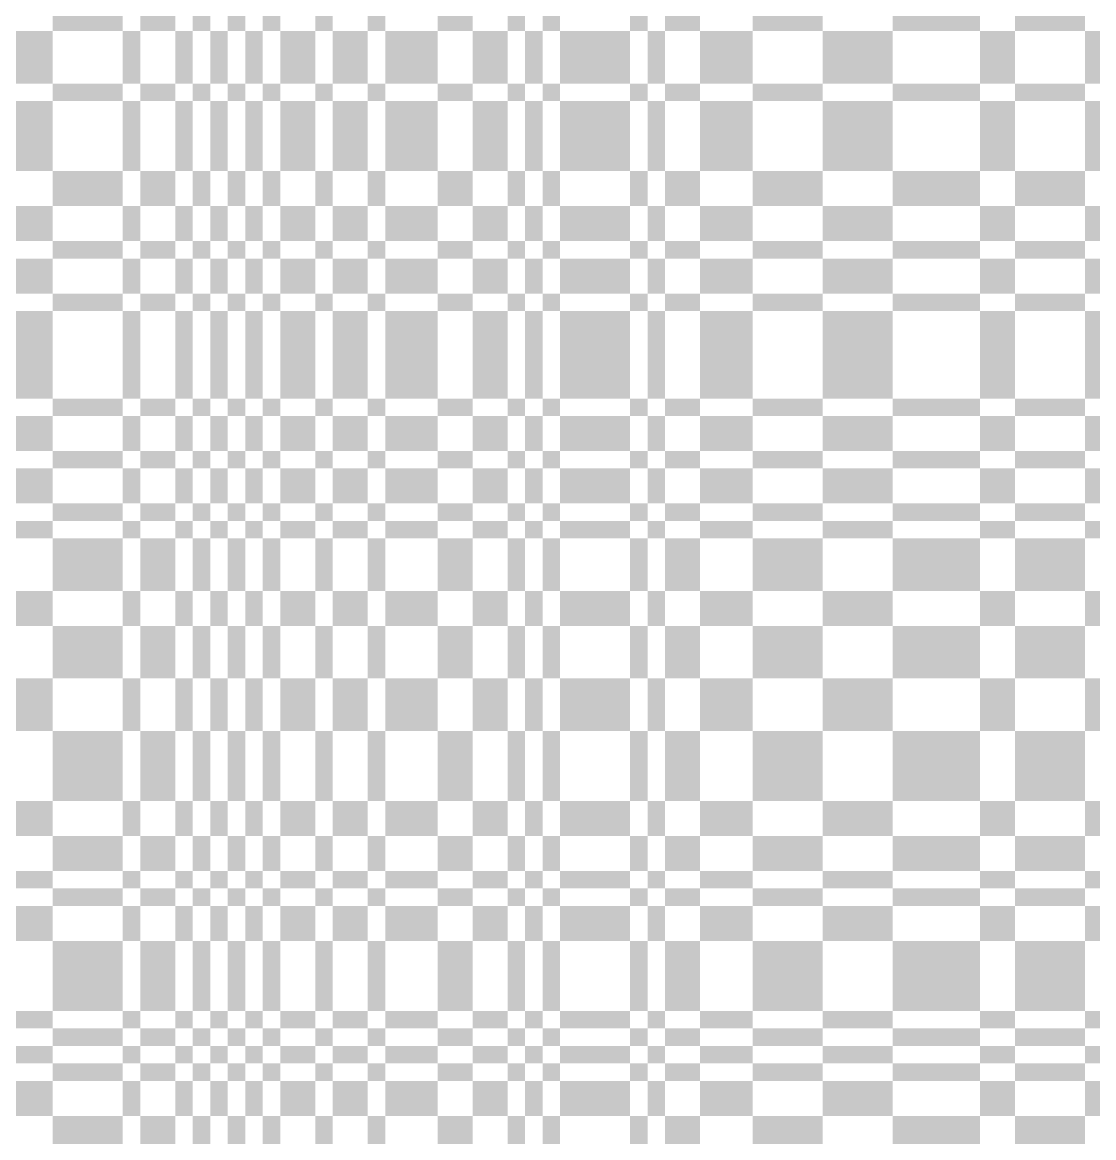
# Model space of a CAD drawing. Extents: x 0 to 200, y 0 to 200.
# Drawn here: x 51.4 to 100.4, y 48.6 to 99.6 of the extents above; entities that cross this region are included whole.
import ezdxf

# ---------------------------------------------------------------- set-up
doc = ezdxf.new("R2010")
doc.units = 0

msp = doc.modelspace()

# ---------------------------------------------------------------- linework, layer by layer
at = {"layer": 'CHROME'}
for points in [[(52.8, 99.2), (56, 99.2), (52.8, 100), (56, 100)], [(56.8, 99.2), (58.4, 99.2), (56.8, 100), (58.4, 100)], [(59.2, 99.2), (60, 99.2), (59.2, 100), (60, 100)], [(60.8, 99.2), (61.6, 99.2), (60.8, 100), (61.6, 100)], [(62.4, 99.2), (63.2, 99.2), (62.4, 100), (63.2, 100)], [(64.8, 99.2), (65.6, 99.2), (64.8, 100), (65.6, 100)], [(67.2, 99.2), (68, 99.2), (67.2, 100), (68, 100)], [(70.4, 99.2), (72, 99.2), (70.4, 100), (72, 100)], [(73.6, 99.2), (74.4, 99.2), (73.6, 100), (74.4, 100)], [(75.2, 99.2), (76, 99.2), (75.2, 100), (76, 100)], [(79.2, 99.2), (80, 99.2), (79.2, 100), (80, 100)], [(80.8, 99.2), (82.4, 99.2), (80.8, 100), (82.4, 100)], [(84.8, 99.2), (88, 99.2), (84.8, 100), (88, 100)], [(91.2, 99.2), (95.2, 99.2), (91.2, 100), (95.2, 100)], [(96.8, 99.2), (100, 99.2), (96.8, 100), (100, 100)], [(50.4, 96.8), (52.8, 96.8), (50.4, 99.2), (52.8, 99.2)], [(56, 96.8), (56.8, 96.8), (56, 99.2), (56.8, 99.2)], [(58.4, 96.8), (59.2, 96.8), (58.4, 99.2), (59.2, 99.2)], [(60, 96.8), (60.8, 96.8), (60, 99.2), (60.8, 99.2)], [(61.6, 96.8), (62.4, 96.8), (61.6, 99.2), (62.4, 99.2)], [(63.2, 96.8), (64.8, 96.8), (63.2, 99.2), (64.8, 99.2)], [(65.6, 96.8), (67.2, 96.8), (65.6, 99.2), (67.2, 99.2)], [(68, 96.8), (70.4, 96.8), (68, 99.2), (70.4, 99.2)], [(72, 96.8), (73.6, 96.8), (72, 99.2), (73.6, 99.2)], [(74.4, 96.8), (75.2, 96.8), (74.4, 99.2), (75.2, 99.2)], [(76, 96.8), (79.2, 96.8), (76, 99.2), (79.2, 99.2)], [(80, 96.8), (80.8, 96.8), (80, 99.2), (80.8, 99.2)], [(82.4, 96.8), (84.8, 96.8), (82.4, 99.2), (84.8, 99.2)], [(88, 96.8), (91.2, 96.8), (88, 99.2), (91.2, 99.2)], [(95.2, 96.8), (96.8, 96.8), (95.2, 99.2), (96.8, 99.2)], [(100, 96.8), (100.8, 96.8), (100, 99.2), (100.8, 99.2)], [(52.8, 96), (56, 96), (52.8, 96.8), (56, 96.8)], [(56.8, 96), (58.4, 96), (56.8, 96.8), (58.4, 96.8)], [(59.2, 96), (60, 96), (59.2, 96.8), (60, 96.8)], [(60.8, 96), (61.6, 96), (60.8, 96.8), (61.6, 96.8)], [(62.4, 96), (63.2, 96), (62.4, 96.8), (63.2, 96.8)], [(64.8, 96), (65.6, 96), (64.8, 96.8), (65.6, 96.8)], [(67.2, 96), (68, 96), (67.2, 96.8), (68, 96.8)], [(70.4, 96), (72, 96), (70.4, 96.8), (72, 96.8)], [(73.6, 96), (74.4, 96), (73.6, 96.8), (74.4, 96.8)], [(75.2, 96), (76, 96), (75.2, 96.8), (76, 96.8)], [(79.2, 96), (80, 96), (79.2, 96.8), (80, 96.8)], [(80.8, 96), (82.4, 96), (80.8, 96.8), (82.4, 96.8)], [(84.8, 96), (88, 96), (84.8, 96.8), (88, 96.8)], [(91.2, 96), (95.2, 96), (91.2, 96.8), (95.2, 96.8)], [(96.8, 96), (100, 96), (96.8, 96.8), (100, 96.8)], [(50.4, 92.8), (52.8, 92.8), (50.4, 96), (52.8, 96)], [(56, 92.8), (56.8, 92.8), (56, 96), (56.8, 96)], [(58.4, 92.8), (59.2, 92.8), (58.4, 96), (59.2, 96)], [(60, 92.8), (60.8, 92.8), (60, 96), (60.8, 96)], [(61.6, 92.8), (62.4, 92.8), (61.6, 96), (62.4, 96)], [(63.2, 92.8), (64.8, 92.8), (63.2, 96), (64.8, 96)], [(65.6, 92.8), (67.2, 92.8), (65.6, 96), (67.2, 96)], [(68, 92.8), (70.4, 92.8), (68, 96), (70.4, 96)], [(72, 92.8), (73.6, 92.8), (72, 96), (73.6, 96)], [(74.4, 92.8), (75.2, 92.8), (74.4, 96), (75.2, 96)], [(76, 92.8), (79.2, 92.8), (76, 96), (79.2, 96)], [(80, 92.8), (80.8, 92.8), (80, 96), (80.8, 96)], [(82.4, 92.8), (84.8, 92.8), (82.4, 96), (84.8, 96)], [(88, 92.8), (91.2, 92.8), (88, 96), (91.2, 96)], [(95.2, 92.8), (96.8, 92.8), (95.2, 96), (96.8, 96)], [(100, 92.8), (100.8, 92.8), (100, 96), (100.8, 96)], [(52.8, 91.2), (56, 91.2), (52.8, 92.8), (56, 92.8)], [(56.8, 91.2), (58.4, 91.2), (56.8, 92.8), (58.4, 92.8)], [(59.2, 91.2), (60, 91.2), (59.2, 92.8), (60, 92.8)], [(60.8, 91.2), (61.6, 91.2), (60.8, 92.8), (61.6, 92.8)], [(62.4, 91.2), (63.2, 91.2), (62.4, 92.8), (63.2, 92.8)], [(64.8, 91.2), (65.6, 91.2), (64.8, 92.8), (65.6, 92.8)], [(67.2, 91.2), (68, 91.2), (67.2, 92.8), (68, 92.8)], [(70.4, 91.2), (72, 91.2), (70.4, 92.8), (72, 92.8)], [(73.6, 91.2), (74.4, 91.2), (73.6, 92.8), (74.4, 92.8)], [(75.2, 91.2), (76, 91.2), (75.2, 92.8), (76, 92.8)], [(79.2, 91.2), (80, 91.2), (79.2, 92.8), (80, 92.8)], [(80.8, 91.2), (82.4, 91.2), (80.8, 92.8), (82.4, 92.8)], [(84.8, 91.2), (88, 91.2), (84.8, 92.8), (88, 92.8)], [(91.2, 91.2), (95.2, 91.2), (91.2, 92.8), (95.2, 92.8)], [(96.8, 91.2), (100, 91.2), (96.8, 92.8), (100, 92.8)], [(50.4, 89.6), (52.8, 89.6), (50.4, 91.2), (52.8, 91.2)], [(56, 89.6), (56.8, 89.6), (56, 91.2), (56.8, 91.2)], [(58.4, 89.6), (59.2, 89.6), (58.4, 91.2), (59.2, 91.2)], [(60, 89.6), (60.8, 89.6), (60, 91.2), (60.8, 91.2)], [(61.6, 89.6), (62.4, 89.6), (61.6, 91.2), (62.4, 91.2)], [(63.2, 89.6), (64.8, 89.6), (63.2, 91.2), (64.8, 91.2)], [(65.6, 89.6), (67.2, 89.6), (65.6, 91.2), (67.2, 91.2)], [(68, 89.6), (70.4, 89.6), (68, 91.2), (70.4, 91.2)], [(72, 89.6), (73.6, 89.6), (72, 91.2), (73.6, 91.2)], [(74.4, 89.6), (75.2, 89.6), (74.4, 91.2), (75.2, 91.2)], [(76, 89.6), (79.2, 89.6), (76, 91.2), (79.2, 91.2)], [(80, 89.6), (80.8, 89.6), (80, 91.2), (80.8, 91.2)], [(82.4, 89.6), (84.8, 89.6), (82.4, 91.2), (84.8, 91.2)], [(88, 89.6), (91.2, 89.6), (88, 91.2), (91.2, 91.2)], [(95.2, 89.6), (96.8, 89.6), (95.2, 91.2), (96.8, 91.2)], [(100, 89.6), (100.8, 89.6), (100, 91.2), (100.8, 91.2)], [(52.8, 88.8), (56, 88.8), (52.8, 89.6), (56, 89.6)], [(56.8, 88.8), (58.4, 88.8), (56.8, 89.6), (58.4, 89.6)], [(59.2, 88.8), (60, 88.8), (59.2, 89.6), (60, 89.6)], [(60.8, 88.8), (61.6, 88.8), (60.8, 89.6), (61.6, 89.6)], [(62.4, 88.8), (63.2, 88.8), (62.4, 89.6), (63.2, 89.6)], [(64.8, 88.8), (65.6, 88.8), (64.8, 89.6), (65.6, 89.6)], [(67.2, 88.8), (68, 88.8), (67.2, 89.6), (68, 89.6)], [(70.4, 88.8), (72, 88.8), (70.4, 89.6), (72, 89.6)], [(73.6, 88.8), (74.4, 88.8), (73.6, 89.6), (74.4, 89.6)], [(75.2, 88.8), (76, 88.8), (75.2, 89.6), (76, 89.6)], [(79.2, 88.8), (80, 88.8), (79.2, 89.6), (80, 89.6)], [(80.8, 88.8), (82.4, 88.8), (80.8, 89.6), (82.4, 89.6)], [(84.8, 88.8), (88, 88.8), (84.8, 89.6), (88, 89.6)], [(91.2, 88.8), (95.2, 88.8), (91.2, 89.6), (95.2, 89.6)], [(96.8, 88.8), (100, 88.8), (96.8, 89.6), (100, 89.6)], [(50.4, 87.2), (52.8, 87.2), (50.4, 88.8), (52.8, 88.8)], [(56, 87.2), (56.8, 87.2), (56, 88.8), (56.8, 88.8)], [(58.4, 87.2), (59.2, 87.2), (58.4, 88.8), (59.2, 88.8)], [(60, 87.2), (60.8, 87.2), (60, 88.8), (60.8, 88.8)], [(61.6, 87.2), (62.4, 87.2), (61.6, 88.8), (62.4, 88.8)], [(63.2, 87.2), (64.8, 87.2), (63.2, 88.8), (64.8, 88.8)], [(65.6, 87.2), (67.2, 87.2), (65.6, 88.8), (67.2, 88.8)], [(68, 87.2), (70.4, 87.2), (68, 88.8), (70.4, 88.8)], [(72, 87.2), (73.6, 87.2), (72, 88.8), (73.6, 88.8)], [(74.4, 87.2), (75.2, 87.2), (74.4, 88.8), (75.2, 88.8)], [(76, 87.2), (79.2, 87.2), (76, 88.8), (79.2, 88.8)], [(80, 87.2), (80.8, 87.2), (80, 88.8), (80.8, 88.8)], [(82.4, 87.2), (84.8, 87.2), (82.4, 88.8), (84.8, 88.8)], [(88, 87.2), (91.2, 87.2), (88, 88.8), (91.2, 88.8)], [(95.2, 87.2), (96.8, 87.2), (95.2, 88.8), (96.8, 88.8)], [(100, 87.2), (100.8, 87.2), (100, 88.8), (100.8, 88.8)], [(52.8, 86.4), (56, 86.4), (52.8, 87.2), (56, 87.2)], [(56.8, 86.4), (58.4, 86.4), (56.8, 87.2), (58.4, 87.2)], [(59.2, 86.4), (60, 86.4), (59.2, 87.2), (60, 87.2)], [(60.8, 86.4), (61.6, 86.4), (60.8, 87.2), (61.6, 87.2)], [(62.4, 86.4), (63.2, 86.4), (62.4, 87.2), (63.2, 87.2)], [(64.8, 86.4), (65.6, 86.4), (64.8, 87.2), (65.6, 87.2)], [(67.2, 86.4), (68, 86.4), (67.2, 87.2), (68, 87.2)], [(70.4, 86.4), (72, 86.4), (70.4, 87.2), (72, 87.2)], [(73.6, 86.4), (74.4, 86.4), (73.6, 87.2), (74.4, 87.2)], [(75.2, 86.4), (76, 86.4), (75.2, 87.2), (76, 87.2)], [(79.2, 86.4), (80, 86.4), (79.2, 87.2), (80, 87.2)], [(80.8, 86.4), (82.4, 86.4), (80.8, 87.2), (82.4, 87.2)], [(84.8, 86.4), (88, 86.4), (84.8, 87.2), (88, 87.2)], [(91.2, 86.4), (95.2, 86.4), (91.2, 87.2), (95.2, 87.2)], [(96.8, 86.4), (100, 86.4), (96.8, 87.2), (100, 87.2)], [(50.4, 82.4), (52.8, 82.4), (50.4, 86.4), (52.8, 86.4)], [(56, 82.4), (56.8, 82.4), (56, 86.4), (56.8, 86.4)], [(58.4, 82.4), (59.2, 82.4), (58.4, 86.4), (59.2, 86.4)], [(60, 82.4), (60.8, 82.4), (60, 86.4), (60.8, 86.4)], [(61.6, 82.4), (62.4, 82.4), (61.6, 86.4), (62.4, 86.4)], [(63.2, 82.4), (64.8, 82.4), (63.2, 86.4), (64.8, 86.4)], [(65.6, 82.4), (67.2, 82.4), (65.6, 86.4), (67.2, 86.4)], [(68, 82.4), (70.4, 82.4), (68, 86.4), (70.4, 86.4)], [(72, 82.4), (73.6, 82.4), (72, 86.4), (73.6, 86.4)], [(74.4, 82.4), (75.2, 82.4), (74.4, 86.4), (75.2, 86.4)], [(76, 82.4), (79.2, 82.4), (76, 86.4), (79.2, 86.4)], [(80, 82.4), (80.8, 82.4), (80, 86.4), (80.8, 86.4)], [(82.4, 82.4), (84.8, 82.4), (82.4, 86.4), (84.8, 86.4)], [(88, 82.4), (91.2, 82.4), (88, 86.4), (91.2, 86.4)], [(95.2, 82.4), (96.8, 82.4), (95.2, 86.4), (96.8, 86.4)], [(100, 82.4), (100.8, 82.4), (100, 86.4), (100.8, 86.4)], [(52.8, 81.6), (56, 81.6), (52.8, 82.4), (56, 82.4)], [(56.8, 81.6), (58.4, 81.6), (56.8, 82.4), (58.4, 82.4)], [(59.2, 81.6), (60, 81.6), (59.2, 82.4), (60, 82.4)], [(60.8, 81.6), (61.6, 81.6), (60.8, 82.4), (61.6, 82.4)], [(62.4, 81.6), (63.2, 81.6), (62.4, 82.4), (63.2, 82.4)], [(64.8, 81.6), (65.6, 81.6), (64.8, 82.4), (65.6, 82.4)], [(67.2, 81.6), (68, 81.6), (67.2, 82.4), (68, 82.4)], [(70.4, 81.6), (72, 81.6), (70.4, 82.4), (72, 82.4)], [(73.6, 81.6), (74.4, 81.6), (73.6, 82.4), (74.4, 82.4)], [(75.2, 81.6), (76, 81.6), (75.2, 82.4), (76, 82.4)], [(79.2, 81.6), (80, 81.6), (79.2, 82.4), (80, 82.4)], [(80.8, 81.6), (82.4, 81.6), (80.8, 82.4), (82.4, 82.4)], [(84.8, 81.6), (88, 81.6), (84.8, 82.4), (88, 82.4)], [(91.2, 81.6), (95.2, 81.6), (91.2, 82.4), (95.2, 82.4)], [(96.8, 81.6), (100, 81.6), (96.8, 82.4), (100, 82.4)], [(50.4, 80), (52.8, 80), (50.4, 81.6), (52.8, 81.6)], [(56, 80), (56.8, 80), (56, 81.6), (56.8, 81.6)], [(58.4, 80), (59.2, 80), (58.4, 81.6), (59.2, 81.6)], [(60, 80), (60.8, 80), (60, 81.6), (60.8, 81.6)], [(61.6, 80), (62.4, 80), (61.6, 81.6), (62.4, 81.6)], [(63.2, 80), (64.8, 80), (63.2, 81.6), (64.8, 81.6)], [(65.6, 80), (67.2, 80), (65.6, 81.6), (67.2, 81.6)], [(68, 80), (70.4, 80), (68, 81.6), (70.4, 81.6)], [(72, 80), (73.6, 80), (72, 81.6), (73.6, 81.6)], [(74.4, 80), (75.2, 80), (74.4, 81.6), (75.2, 81.6)], [(76, 80), (79.2, 80), (76, 81.6), (79.2, 81.6)], [(80, 80), (80.8, 80), (80, 81.6), (80.8, 81.6)], [(82.4, 80), (84.8, 80), (82.4, 81.6), (84.8, 81.6)], [(88, 80), (91.2, 80), (88, 81.6), (91.2, 81.6)], [(95.2, 80), (96.8, 80), (95.2, 81.6), (96.8, 81.6)], [(100, 80), (100.8, 80), (100, 81.6), (100.8, 81.6)], [(52.8, 79.2), (56, 79.2), (52.8, 80), (56, 80)], [(56.8, 79.2), (58.4, 79.2), (56.8, 80), (58.4, 80)], [(59.2, 79.2), (60, 79.2), (59.2, 80), (60, 80)], [(60.8, 79.2), (61.6, 79.2), (60.8, 80), (61.6, 80)], [(62.4, 79.2), (63.2, 79.2), (62.4, 80), (63.2, 80)], [(64.8, 79.2), (65.6, 79.2), (64.8, 80), (65.6, 80)], [(67.2, 79.2), (68, 79.2), (67.2, 80), (68, 80)], [(70.4, 79.2), (72, 79.2), (70.4, 80), (72, 80)], [(73.6, 79.2), (74.4, 79.2), (73.6, 80), (74.4, 80)], [(75.2, 79.2), (76, 79.2), (75.2, 80), (76, 80)], [(79.2, 79.2), (80, 79.2), (79.2, 80), (80, 80)], [(80.8, 79.2), (82.4, 79.2), (80.8, 80), (82.4, 80)], [(84.8, 79.2), (88, 79.2), (84.8, 80), (88, 80)], [(91.2, 79.2), (95.2, 79.2), (91.2, 80), (95.2, 80)], [(96.8, 79.2), (100, 79.2), (96.8, 80), (100, 80)], [(50.4, 77.6), (52.8, 77.6), (50.4, 79.2), (52.8, 79.2)], [(56, 77.6), (56.8, 77.6), (56, 79.2), (56.8, 79.2)], [(58.4, 77.6), (59.2, 77.6), (58.4, 79.2), (59.2, 79.2)], [(60, 77.6), (60.8, 77.6), (60, 79.2), (60.8, 79.2)], [(61.6, 77.6), (62.4, 77.6), (61.6, 79.2), (62.4, 79.2)], [(63.2, 77.6), (64.8, 77.6), (63.2, 79.2), (64.8, 79.2)], [(65.6, 77.6), (67.2, 77.6), (65.6, 79.2), (67.2, 79.2)], [(68, 77.6), (70.4, 77.6), (68, 79.2), (70.4, 79.2)], [(72, 77.6), (73.6, 77.6), (72, 79.2), (73.6, 79.2)], [(74.4, 77.6), (75.2, 77.6), (74.4, 79.2), (75.2, 79.2)], [(76, 77.6), (79.2, 77.6), (76, 79.2), (79.2, 79.2)], [(80, 77.6), (80.8, 77.6), (80, 79.2), (80.8, 79.2)], [(82.4, 77.6), (84.8, 77.6), (82.4, 79.2), (84.8, 79.2)], [(88, 77.6), (91.2, 77.6), (88, 79.2), (91.2, 79.2)], [(95.2, 77.6), (96.8, 77.6), (95.2, 79.2), (96.8, 79.2)], [(100, 77.6), (100.8, 77.6), (100, 79.2), (100.8, 79.2)], [(52.8, 76.8), (56, 76.8), (52.8, 77.6), (56, 77.6)], [(56.8, 76.8), (58.4, 76.8), (56.8, 77.6), (58.4, 77.6)], [(59.2, 76.8), (60, 76.8), (59.2, 77.6), (60, 77.6)], [(60.8, 76.8), (61.6, 76.8), (60.8, 77.6), (61.6, 77.6)], [(62.4, 76.8), (63.2, 76.8), (62.4, 77.6), (63.2, 77.6)], [(64.8, 76.8), (65.6, 76.8), (64.8, 77.6), (65.6, 77.6)], [(67.2, 76.8), (68, 76.8), (67.2, 77.6), (68, 77.6)], [(70.4, 76.8), (72, 76.8), (70.4, 77.6), (72, 77.6)], [(73.6, 76.8), (74.4, 76.8), (73.6, 77.6), (74.4, 77.6)], [(75.2, 76.8), (76, 76.8), (75.2, 77.6), (76, 77.6)], [(79.2, 76.8), (80, 76.8), (79.2, 77.6), (80, 77.6)], [(80.8, 76.8), (82.4, 76.8), (80.8, 77.6), (82.4, 77.6)], [(84.8, 76.8), (88, 76.8), (84.8, 77.6), (88, 77.6)], [(91.2, 76.8), (95.2, 76.8), (91.2, 77.6), (95.2, 77.6)], [(96.8, 76.8), (100, 76.8), (96.8, 77.6), (100, 77.6)], [(50.4, 76), (52.8, 76), (50.4, 76.8), (52.8, 76.8)], [(56, 76), (56.8, 76), (56, 76.8), (56.8, 76.8)], [(58.4, 76), (59.2, 76), (58.4, 76.8), (59.2, 76.8)], [(60, 76), (60.8, 76), (60, 76.8), (60.8, 76.8)], [(61.6, 76), (62.4, 76), (61.6, 76.8), (62.4, 76.8)], [(63.2, 76), (64.8, 76), (63.2, 76.8), (64.8, 76.8)], [(65.6, 76), (67.2, 76), (65.6, 76.8), (67.2, 76.8)], [(68, 76), (70.4, 76), (68, 76.8), (70.4, 76.8)], [(72, 76), (73.6, 76), (72, 76.8), (73.6, 76.8)], [(74.4, 76), (75.2, 76), (74.4, 76.8), (75.2, 76.8)], [(76, 76), (79.2, 76), (76, 76.8), (79.2, 76.8)], [(80, 76), (80.8, 76), (80, 76.8), (80.8, 76.8)], [(82.4, 76), (84.8, 76), (82.4, 76.8), (84.8, 76.8)], [(88, 76), (91.2, 76), (88, 76.8), (91.2, 76.8)], [(95.2, 76), (96.8, 76), (95.2, 76.8), (96.8, 76.8)], [(100, 76), (100.8, 76), (100, 76.8), (100.8, 76.8)], [(52.8, 73.6), (56, 73.6), (52.8, 76), (56, 76)], [(56.8, 73.6), (58.4, 73.6), (56.8, 76), (58.4, 76)], [(59.2, 73.6), (60, 73.6), (59.2, 76), (60, 76)], [(60.8, 73.6), (61.6, 73.6), (60.8, 76), (61.6, 76)], [(62.4, 73.6), (63.2, 73.6), (62.4, 76), (63.2, 76)], [(64.8, 73.6), (65.6, 73.6), (64.8, 76), (65.6, 76)], [(67.2, 73.6), (68, 73.6), (67.2, 76), (68, 76)], [(70.4, 73.6), (72, 73.6), (70.4, 76), (72, 76)], [(73.6, 73.6), (74.4, 73.6), (73.6, 76), (74.4, 76)], [(75.2, 73.6), (76, 73.6), (75.2, 76), (76, 76)], [(79.2, 73.6), (80, 73.6), (79.2, 76), (80, 76)], [(80.8, 73.6), (82.4, 73.6), (80.8, 76), (82.4, 76)], [(84.8, 73.6), (88, 73.6), (84.8, 76), (88, 76)], [(91.2, 73.6), (95.2, 73.6), (91.2, 76), (95.2, 76)], [(96.8, 73.6), (100, 73.6), (96.8, 76), (100, 76)], [(50.4, 72), (52.8, 72), (50.4, 73.6), (52.8, 73.6)], [(56, 72), (56.8, 72), (56, 73.6), (56.8, 73.6)], [(58.4, 72), (59.2, 72), (58.4, 73.6), (59.2, 73.6)], [(60, 72), (60.8, 72), (60, 73.6), (60.8, 73.6)], [(61.6, 72), (62.4, 72), (61.6, 73.6), (62.4, 73.6)], [(63.2, 72), (64.8, 72), (63.2, 73.6), (64.8, 73.6)], [(65.6, 72), (67.2, 72), (65.6, 73.6), (67.2, 73.6)], [(68, 72), (70.4, 72), (68, 73.6), (70.4, 73.6)], [(72, 72), (73.6, 72), (72, 73.6), (73.6, 73.6)], [(74.4, 72), (75.2, 72), (74.4, 73.6), (75.2, 73.6)], [(76, 72), (79.2, 72), (76, 73.6), (79.2, 73.6)], [(80, 72), (80.8, 72), (80, 73.6), (80.8, 73.6)], [(82.4, 72), (84.8, 72), (82.4, 73.6), (84.8, 73.6)], [(88, 72), (91.2, 72), (88, 73.6), (91.2, 73.6)], [(95.2, 72), (96.8, 72), (95.2, 73.6), (96.8, 73.6)], [(100, 72), (100.8, 72), (100, 73.6), (100.8, 73.6)], [(52.8, 69.6), (56, 69.6), (52.8, 72), (56, 72)], [(56.8, 69.6), (58.4, 69.6), (56.8, 72), (58.4, 72)], [(59.2, 69.6), (60, 69.6), (59.2, 72), (60, 72)], [(60.8, 69.6), (61.6, 69.6), (60.8, 72), (61.6, 72)], [(62.4, 69.6), (63.2, 69.6), (62.4, 72), (63.2, 72)], [(64.8, 69.6), (65.6, 69.6), (64.8, 72), (65.6, 72)], [(67.2, 69.6), (68, 69.6), (67.2, 72), (68, 72)], [(70.4, 69.6), (72, 69.6), (70.4, 72), (72, 72)], [(73.6, 69.6), (74.4, 69.6), (73.6, 72), (74.4, 72)], [(75.2, 69.6), (76, 69.6), (75.2, 72), (76, 72)], [(79.2, 69.6), (80, 69.6), (79.2, 72), (80, 72)], [(80.8, 69.6), (82.4, 69.6), (80.8, 72), (82.4, 72)], [(84.8, 69.6), (88, 69.6), (84.8, 72), (88, 72)], [(91.2, 69.6), (95.2, 69.6), (91.2, 72), (95.2, 72)], [(96.8, 69.6), (100, 69.6), (96.8, 72), (100, 72)], [(50.4, 67.2), (52.8, 67.2), (50.4, 69.6), (52.8, 69.6)], [(56, 67.2), (56.8, 67.2), (56, 69.6), (56.8, 69.6)], [(58.4, 67.2), (59.2, 67.2), (58.4, 69.6), (59.2, 69.6)], [(60, 67.2), (60.8, 67.2), (60, 69.6), (60.8, 69.6)], [(61.6, 67.2), (62.4, 67.2), (61.6, 69.6), (62.4, 69.6)], [(63.2, 67.2), (64.8, 67.2), (63.2, 69.6), (64.8, 69.6)], [(65.6, 67.2), (67.2, 67.2), (65.6, 69.6), (67.2, 69.6)], [(68, 67.2), (70.4, 67.2), (68, 69.6), (70.4, 69.6)], [(72, 67.2), (73.6, 67.2), (72, 69.6), (73.6, 69.6)], [(74.4, 67.2), (75.2, 67.2), (74.4, 69.6), (75.2, 69.6)], [(76, 67.2), (79.2, 67.2), (76, 69.6), (79.2, 69.6)], [(80, 67.2), (80.8, 67.2), (80, 69.6), (80.8, 69.6)], [(82.4, 67.2), (84.8, 67.2), (82.4, 69.6), (84.8, 69.6)], [(88, 67.2), (91.2, 67.2), (88, 69.6), (91.2, 69.6)], [(95.2, 67.2), (96.8, 67.2), (95.2, 69.6), (96.8, 69.6)], [(100, 67.2), (100.8, 67.2), (100, 69.6), (100.8, 69.6)], [(52.8, 64), (56, 64), (52.8, 67.2), (56, 67.2)], [(56.8, 64), (58.4, 64), (56.8, 67.2), (58.4, 67.2)], [(59.2, 64), (60, 64), (59.2, 67.2), (60, 67.2)], [(60.8, 64), (61.6, 64), (60.8, 67.2), (61.6, 67.2)], [(62.4, 64), (63.2, 64), (62.4, 67.2), (63.2, 67.2)], [(64.8, 64), (65.6, 64), (64.8, 67.2), (65.6, 67.2)], [(67.2, 64), (68, 64), (67.2, 67.2), (68, 67.2)], [(70.4, 64), (72, 64), (70.4, 67.2), (72, 67.2)], [(73.6, 64), (74.4, 64), (73.6, 67.2), (74.4, 67.2)], [(75.2, 64), (76, 64), (75.2, 67.2), (76, 67.2)], [(79.2, 64), (80, 64), (79.2, 67.2), (80, 67.2)], [(80.8, 64), (82.4, 64), (80.8, 67.2), (82.4, 67.2)], [(84.8, 64), (88, 64), (84.8, 67.2), (88, 67.2)], [(91.2, 64), (95.2, 64), (91.2, 67.2), (95.2, 67.2)], [(96.8, 64), (100, 64), (96.8, 67.2), (100, 67.2)], [(50.4, 62.4), (52.8, 62.4), (50.4, 64), (52.8, 64)], [(56, 62.4), (56.8, 62.4), (56, 64), (56.8, 64)], [(58.4, 62.4), (59.2, 62.4), (58.4, 64), (59.2, 64)], [(60, 62.4), (60.8, 62.4), (60, 64), (60.8, 64)], [(61.6, 62.4), (62.4, 62.4), (61.6, 64), (62.4, 64)], [(63.2, 62.4), (64.8, 62.4), (63.2, 64), (64.8, 64)], [(65.6, 62.4), (67.2, 62.4), (65.6, 64), (67.2, 64)], [(68, 62.4), (70.4, 62.4), (68, 64), (70.4, 64)], [(72, 62.4), (73.6, 62.4), (72, 64), (73.6, 64)], [(74.4, 62.4), (75.2, 62.4), (74.4, 64), (75.2, 64)], [(76, 62.4), (79.2, 62.4), (76, 64), (79.2, 64)], [(80, 62.4), (80.8, 62.4), (80, 64), (80.8, 64)], [(82.4, 62.4), (84.8, 62.4), (82.4, 64), (84.8, 64)], [(88, 62.4), (91.2, 62.4), (88, 64), (91.2, 64)], [(95.2, 62.4), (96.8, 62.4), (95.2, 64), (96.8, 64)], [(100, 62.4), (100.8, 62.4), (100, 64), (100.8, 64)], [(52.8, 60.8), (56, 60.8), (52.8, 62.4), (56, 62.4)], [(56.8, 60.8), (58.4, 60.8), (56.8, 62.4), (58.4, 62.4)], [(59.2, 60.8), (60, 60.8), (59.2, 62.4), (60, 62.4)], [(60.8, 60.8), (61.6, 60.8), (60.8, 62.4), (61.6, 62.4)], [(62.4, 60.8), (63.2, 60.8), (62.4, 62.4), (63.2, 62.4)], [(64.8, 60.8), (65.6, 60.8), (64.8, 62.4), (65.6, 62.4)], [(67.2, 60.8), (68, 60.8), (67.2, 62.4), (68, 62.4)], [(70.4, 60.8), (72, 60.8), (70.4, 62.4), (72, 62.4)], [(73.6, 60.8), (74.4, 60.8), (73.6, 62.4), (74.4, 62.4)], [(75.2, 60.8), (76, 60.8), (75.2, 62.4), (76, 62.4)], [(79.2, 60.8), (80, 60.8), (79.2, 62.4), (80, 62.4)], [(80.8, 60.8), (82.4, 60.8), (80.8, 62.4), (82.4, 62.4)], [(84.8, 60.8), (88, 60.8), (84.8, 62.4), (88, 62.4)], [(91.2, 60.8), (95.2, 60.8), (91.2, 62.4), (95.2, 62.4)], [(96.8, 60.8), (100, 60.8), (96.8, 62.4), (100, 62.4)], [(50.4, 60), (52.8, 60), (50.4, 60.8), (52.8, 60.8)], [(56, 60), (56.8, 60), (56, 60.8), (56.8, 60.8)], [(58.4, 60), (59.2, 60), (58.4, 60.8), (59.2, 60.8)], [(60, 60), (60.8, 60), (60, 60.8), (60.8, 60.8)], [(61.6, 60), (62.4, 60), (61.6, 60.8), (62.4, 60.8)], [(63.2, 60), (64.8, 60), (63.2, 60.8), (64.8, 60.8)], [(65.6, 60), (67.2, 60), (65.6, 60.8), (67.2, 60.8)], [(68, 60), (70.4, 60), (68, 60.8), (70.4, 60.8)], [(72, 60), (73.6, 60), (72, 60.8), (73.6, 60.8)], [(74.4, 60), (75.2, 60), (74.4, 60.8), (75.2, 60.8)], [(76, 60), (79.2, 60), (76, 60.8), (79.2, 60.8)], [(80, 60), (80.8, 60), (80, 60.8), (80.8, 60.8)], [(82.4, 60), (84.8, 60), (82.4, 60.8), (84.8, 60.8)], [(88, 60), (91.2, 60), (88, 60.8), (91.2, 60.8)], [(95.2, 60), (96.8, 60), (95.2, 60.8), (96.8, 60.8)], [(100, 60), (100.8, 60), (100, 60.8), (100.8, 60.8)], [(52.8, 59.2), (56, 59.2), (52.8, 60), (56, 60)], [(56.8, 59.2), (58.4, 59.2), (56.8, 60), (58.4, 60)], [(59.2, 59.2), (60, 59.2), (59.2, 60), (60, 60)], [(60.8, 59.2), (61.6, 59.2), (60.8, 60), (61.6, 60)], [(62.4, 59.2), (63.2, 59.2), (62.4, 60), (63.2, 60)], [(64.8, 59.2), (65.6, 59.2), (64.8, 60), (65.6, 60)], [(67.2, 59.2), (68, 59.2), (67.2, 60), (68, 60)], [(70.4, 59.2), (72, 59.2), (70.4, 60), (72, 60)], [(73.6, 59.2), (74.4, 59.2), (73.6, 60), (74.4, 60)], [(75.2, 59.2), (76, 59.2), (75.2, 60), (76, 60)], [(79.2, 59.2), (80, 59.2), (79.2, 60), (80, 60)], [(80.8, 59.2), (82.4, 59.2), (80.8, 60), (82.4, 60)], [(84.8, 59.2), (88, 59.2), (84.8, 60), (88, 60)], [(91.2, 59.2), (95.2, 59.2), (91.2, 60), (95.2, 60)], [(96.8, 59.2), (100, 59.2), (96.8, 60), (100, 60)], [(50.4, 57.6), (52.8, 57.6), (50.4, 59.2), (52.8, 59.2)], [(56, 57.6), (56.8, 57.6), (56, 59.2), (56.8, 59.2)], [(58.4, 57.6), (59.2, 57.6), (58.4, 59.2), (59.2, 59.2)], [(60, 57.6), (60.8, 57.6), (60, 59.2), (60.8, 59.2)], [(61.6, 57.6), (62.4, 57.6), (61.6, 59.2), (62.4, 59.2)], [(63.2, 57.6), (64.8, 57.6), (63.2, 59.2), (64.8, 59.2)], [(65.6, 57.6), (67.2, 57.6), (65.6, 59.2), (67.2, 59.2)], [(68, 57.6), (70.4, 57.6), (68, 59.2), (70.4, 59.2)], [(72, 57.6), (73.6, 57.6), (72, 59.2), (73.6, 59.2)], [(74.4, 57.6), (75.2, 57.6), (74.4, 59.2), (75.2, 59.2)], [(76, 57.6), (79.2, 57.6), (76, 59.2), (79.2, 59.2)], [(80, 57.6), (80.8, 57.6), (80, 59.2), (80.8, 59.2)], [(82.4, 57.6), (84.8, 57.6), (82.4, 59.2), (84.8, 59.2)], [(88, 57.6), (91.2, 57.6), (88, 59.2), (91.2, 59.2)], [(95.2, 57.6), (96.8, 57.6), (95.2, 59.2), (96.8, 59.2)], [(100, 57.6), (100.8, 57.6), (100, 59.2), (100.8, 59.2)], [(52.8, 54.4), (56, 54.4), (52.8, 57.6), (56, 57.6)], [(56.8, 54.4), (58.4, 54.4), (56.8, 57.6), (58.4, 57.6)], [(59.2, 54.4), (60, 54.4), (59.2, 57.6), (60, 57.6)], [(60.8, 54.4), (61.6, 54.4), (60.8, 57.6), (61.6, 57.6)], [(62.4, 54.4), (63.2, 54.4), (62.4, 57.6), (63.2, 57.6)], [(64.8, 54.4), (65.6, 54.4), (64.8, 57.6), (65.6, 57.6)], [(67.2, 54.4), (68, 54.4), (67.2, 57.6), (68, 57.6)], [(70.4, 54.4), (72, 54.4), (70.4, 57.6), (72, 57.6)], [(73.6, 54.4), (74.4, 54.4), (73.6, 57.6), (74.4, 57.6)], [(75.2, 54.4), (76, 54.4), (75.2, 57.6), (76, 57.6)], [(79.2, 54.4), (80, 54.4), (79.2, 57.6), (80, 57.6)], [(80.8, 54.4), (82.4, 54.4), (80.8, 57.6), (82.4, 57.6)], [(84.8, 54.4), (88, 54.4), (84.8, 57.6), (88, 57.6)], [(91.2, 54.4), (95.2, 54.4), (91.2, 57.6), (95.2, 57.6)], [(96.8, 54.4), (100, 54.4), (96.8, 57.6), (100, 57.6)], [(50.4, 53.6), (52.8, 53.6), (50.4, 54.4), (52.8, 54.4)], [(56, 53.6), (56.8, 53.6), (56, 54.4), (56.8, 54.4)], [(58.4, 53.6), (59.2, 53.6), (58.4, 54.4), (59.2, 54.4)], [(60, 53.6), (60.8, 53.6), (60, 54.4), (60.8, 54.4)], [(61.6, 53.6), (62.4, 53.6), (61.6, 54.4), (62.4, 54.4)], [(63.2, 53.6), (64.8, 53.6), (63.2, 54.4), (64.8, 54.4)], [(65.6, 53.6), (67.2, 53.6), (65.6, 54.4), (67.2, 54.4)], [(68, 53.6), (70.4, 53.6), (68, 54.4), (70.4, 54.4)], [(72, 53.6), (73.6, 53.6), (72, 54.4), (73.6, 54.4)], [(74.4, 53.6), (75.2, 53.6), (74.4, 54.4), (75.2, 54.4)], [(76, 53.6), (79.2, 53.6), (76, 54.4), (79.2, 54.4)], [(80, 53.6), (80.8, 53.6), (80, 54.4), (80.8, 54.4)], [(82.4, 53.6), (84.8, 53.6), (82.4, 54.4), (84.8, 54.4)], [(88, 53.6), (91.2, 53.6), (88, 54.4), (91.2, 54.4)], [(95.2, 53.6), (96.8, 53.6), (95.2, 54.4), (96.8, 54.4)], [(100, 53.6), (100.8, 53.6), (100, 54.4), (100.8, 54.4)], [(52.8, 52.8), (56, 52.8), (52.8, 53.6), (56, 53.6)], [(56.8, 52.8), (58.4, 52.8), (56.8, 53.6), (58.4, 53.6)], [(59.2, 52.8), (60, 52.8), (59.2, 53.6), (60, 53.6)], [(60.8, 52.8), (61.6, 52.8), (60.8, 53.6), (61.6, 53.6)], [(62.4, 52.8), (63.2, 52.8), (62.4, 53.6), (63.2, 53.6)], [(64.8, 52.8), (65.6, 52.8), (64.8, 53.6), (65.6, 53.6)], [(67.2, 52.8), (68, 52.8), (67.2, 53.6), (68, 53.6)], [(70.4, 52.8), (72, 52.8), (70.4, 53.6), (72, 53.6)], [(73.6, 52.8), (74.4, 52.8), (73.6, 53.6), (74.4, 53.6)], [(75.2, 52.8), (76, 52.8), (75.2, 53.6), (76, 53.6)], [(79.2, 52.8), (80, 52.8), (79.2, 53.6), (80, 53.6)], [(80.8, 52.8), (82.4, 52.8), (80.8, 53.6), (82.4, 53.6)], [(84.8, 52.8), (88, 52.8), (84.8, 53.6), (88, 53.6)], [(91.2, 52.8), (95.2, 52.8), (91.2, 53.6), (95.2, 53.6)], [(96.8, 52.8), (100, 52.8), (96.8, 53.6), (100, 53.6)], [(50.4, 52), (52.8, 52), (50.4, 52.8), (52.8, 52.8)], [(56, 52), (56.8, 52), (56, 52.8), (56.8, 52.8)], [(58.4, 52), (59.2, 52), (58.4, 52.8), (59.2, 52.8)], [(60, 52), (60.8, 52), (60, 52.8), (60.8, 52.8)], [(61.6, 52), (62.4, 52), (61.6, 52.8), (62.4, 52.8)], [(63.2, 52), (64.8, 52), (63.2, 52.8), (64.8, 52.8)], [(65.6, 52), (67.2, 52), (65.6, 52.8), (67.2, 52.8)], [(68, 52), (70.4, 52), (68, 52.8), (70.4, 52.8)], [(72, 52), (73.6, 52), (72, 52.8), (73.6, 52.8)], [(74.4, 52), (75.2, 52), (74.4, 52.8), (75.2, 52.8)], [(76, 52), (79.2, 52), (76, 52.8), (79.2, 52.8)], [(80, 52), (80.8, 52), (80, 52.8), (80.8, 52.8)], [(82.4, 52), (84.8, 52), (82.4, 52.8), (84.8, 52.8)], [(88, 52), (91.2, 52), (88, 52.8), (91.2, 52.8)], [(95.2, 52), (96.8, 52), (95.2, 52.8), (96.8, 52.8)], [(100, 52), (100.8, 52), (100, 52.8), (100.8, 52.8)], [(52.8, 51.2), (56, 51.2), (52.8, 52), (56, 52)], [(56.8, 51.2), (58.4, 51.2), (56.8, 52), (58.4, 52)], [(59.2, 51.2), (60, 51.2), (59.2, 52), (60, 52)], [(60.8, 51.2), (61.6, 51.2), (60.8, 52), (61.6, 52)], [(62.4, 51.2), (63.2, 51.2), (62.4, 52), (63.2, 52)], [(64.8, 51.2), (65.6, 51.2), (64.8, 52), (65.6, 52)], [(67.2, 51.2), (68, 51.2), (67.2, 52), (68, 52)], [(70.4, 51.2), (72, 51.2), (70.4, 52), (72, 52)], [(73.6, 51.2), (74.4, 51.2), (73.6, 52), (74.4, 52)], [(75.2, 51.2), (76, 51.2), (75.2, 52), (76, 52)], [(79.2, 51.2), (80, 51.2), (79.2, 52), (80, 52)], [(80.8, 51.2), (82.4, 51.2), (80.8, 52), (82.4, 52)], [(84.8, 51.2), (88, 51.2), (84.8, 52), (88, 52)], [(91.2, 51.2), (95.2, 51.2), (91.2, 52), (95.2, 52)], [(96.8, 51.2), (100, 51.2), (96.8, 52), (100, 52)], [(50.4, 49.6), (52.8, 49.6), (50.4, 51.2), (52.8, 51.2)], [(56, 49.6), (56.8, 49.6), (56, 51.2), (56.8, 51.2)], [(58.4, 49.6), (59.2, 49.6), (58.4, 51.2), (59.2, 51.2)], [(60, 49.6), (60.8, 49.6), (60, 51.2), (60.8, 51.2)], [(61.6, 49.6), (62.4, 49.6), (61.6, 51.2), (62.4, 51.2)], [(63.2, 49.6), (64.8, 49.6), (63.2, 51.2), (64.8, 51.2)], [(65.6, 49.6), (67.2, 49.6), (65.6, 51.2), (67.2, 51.2)], [(68, 49.6), (70.4, 49.6), (68, 51.2), (70.4, 51.2)], [(72, 49.6), (73.6, 49.6), (72, 51.2), (73.6, 51.2)], [(74.4, 49.6), (75.2, 49.6), (74.4, 51.2), (75.2, 51.2)], [(76, 49.6), (79.2, 49.6), (76, 51.2), (79.2, 51.2)], [(80, 49.6), (80.8, 49.6), (80, 51.2), (80.8, 51.2)], [(82.4, 49.6), (84.8, 49.6), (82.4, 51.2), (84.8, 51.2)], [(88, 49.6), (91.2, 49.6), (88, 51.2), (91.2, 51.2)], [(95.2, 49.6), (96.8, 49.6), (95.2, 51.2), (96.8, 51.2)], [(100, 49.6), (100.8, 49.6), (100, 51.2), (100.8, 51.2)], [(52.8, 47.2), (56, 47.2), (52.8, 49.6), (56, 49.6)], [(56.8, 47.2), (58.4, 47.2), (56.8, 49.6), (58.4, 49.6)], [(59.2, 47.2), (60, 47.2), (59.2, 49.6), (60, 49.6)], [(60.8, 47.2), (61.6, 47.2), (60.8, 49.6), (61.6, 49.6)], [(62.4, 47.2), (63.2, 47.2), (62.4, 49.6), (63.2, 49.6)], [(64.8, 47.2), (65.6, 47.2), (64.8, 49.6), (65.6, 49.6)], [(67.2, 47.2), (68, 47.2), (67.2, 49.6), (68, 49.6)], [(70.4, 47.2), (72, 47.2), (70.4, 49.6), (72, 49.6)], [(73.6, 47.2), (74.4, 47.2), (73.6, 49.6), (74.4, 49.6)], [(75.2, 47.2), (76, 47.2), (75.2, 49.6), (76, 49.6)], [(79.2, 47.2), (80, 47.2), (79.2, 49.6), (80, 49.6)], [(80.8, 47.2), (82.4, 47.2), (80.8, 49.6), (82.4, 49.6)], [(84.8, 47.2), (88, 47.2), (84.8, 49.6), (88, 49.6)], [(91.2, 47.2), (95.2, 47.2), (91.2, 49.6), (95.2, 49.6)], [(96.8, 47.2), (100, 47.2), (96.8, 49.6), (100, 49.6)]]:
    msp.add_solid(points, dxfattribs=at)

doc.saveas('drawing.dxf')
